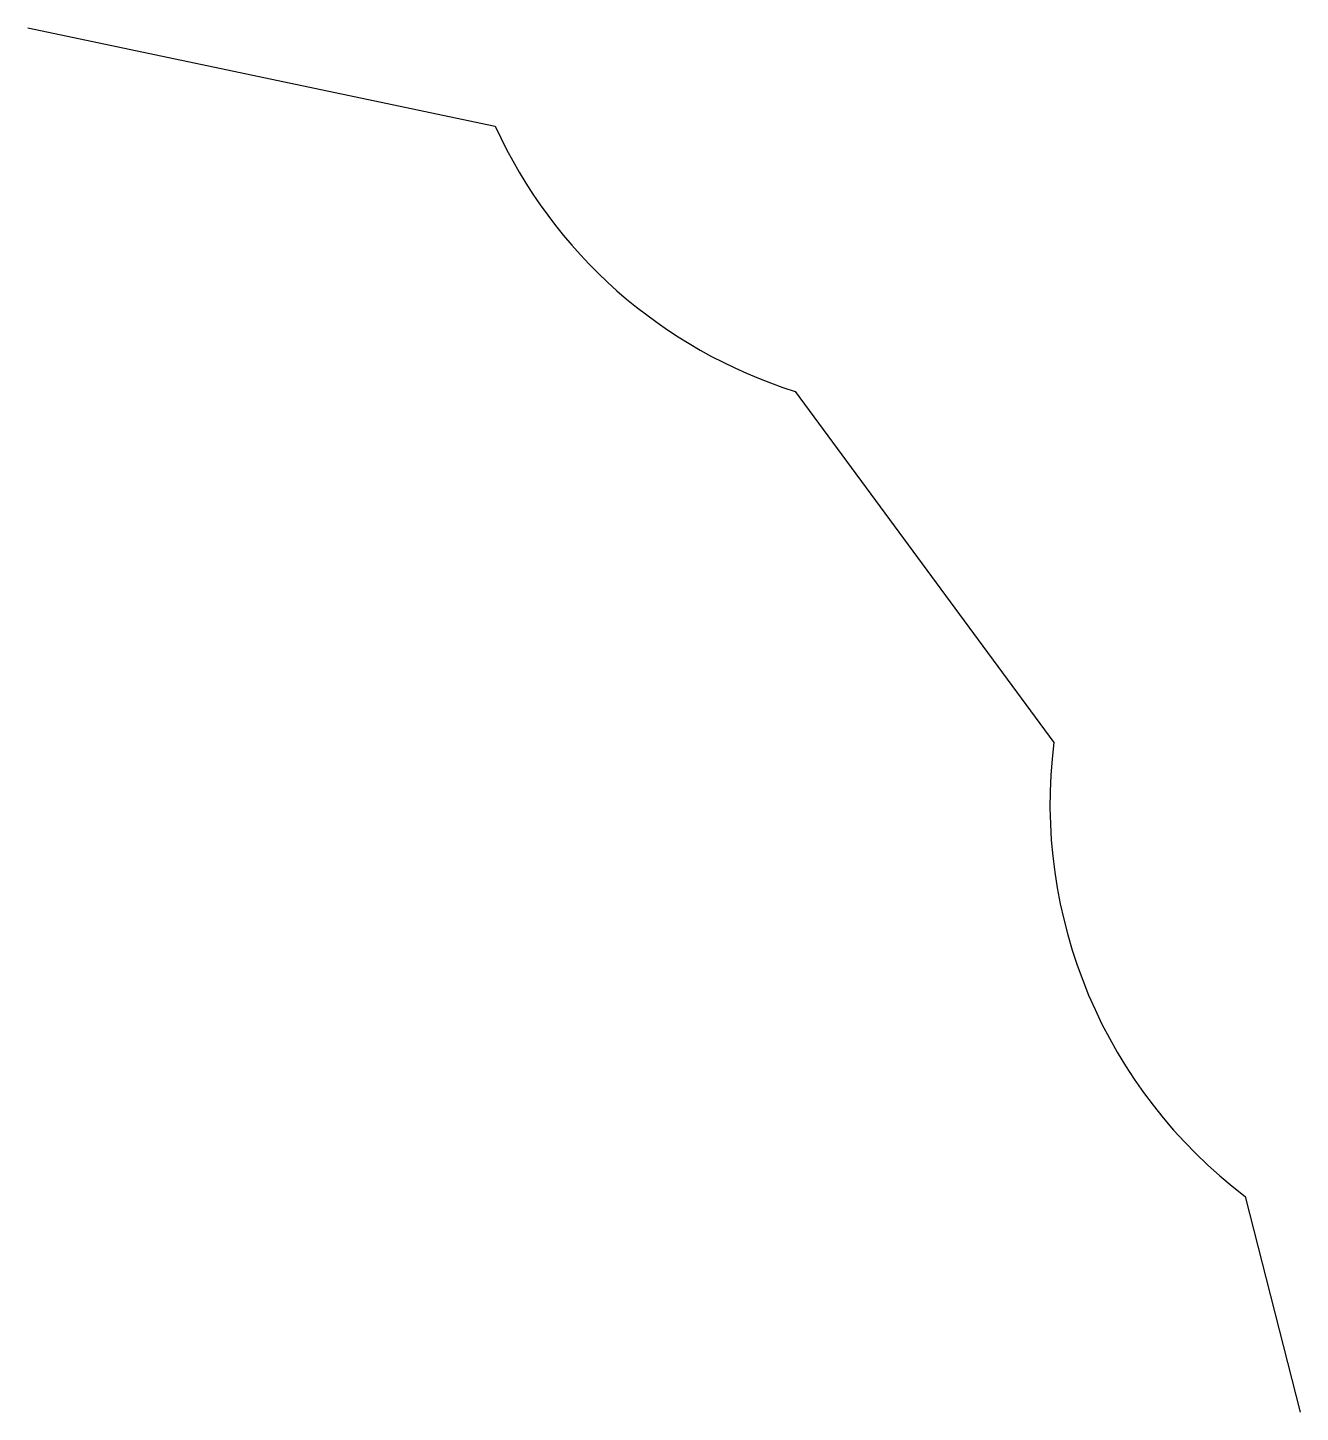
# Model space of a CAD drawing. Header units: millimetres. Extents: x 0 to 51.7, y -56.3 to 0.
import ezdxf

# ---------------------------------------------------------------- set-up
doc = ezdxf.new("R2010")
doc.units = ezdxf.units.MM
doc.header["$MEASUREMENT"] = 0
doc.layers.get('0').update_dxf_attribs({"lineweight": 25, "true_color": 0xffffff})

msp = doc.modelspace()

# ---------------------------------------------------------------- linework, layer by layer
for p, q in [((0, 0), (19, -4)), ((31.194, -14.784), (41.707, -29.049)), ((49.487, -47.501), (51.724, -56.277))]:
    msp.add_line(p, q)
for centre, start, end in [((37.2, 4.293), 204.4958, 252.5251), ((61.55, -31.548), 172.8211, 232.9037)]:
    msp.add_arc(centre, 20, start, end)

doc.saveas('drawing.dxf')
